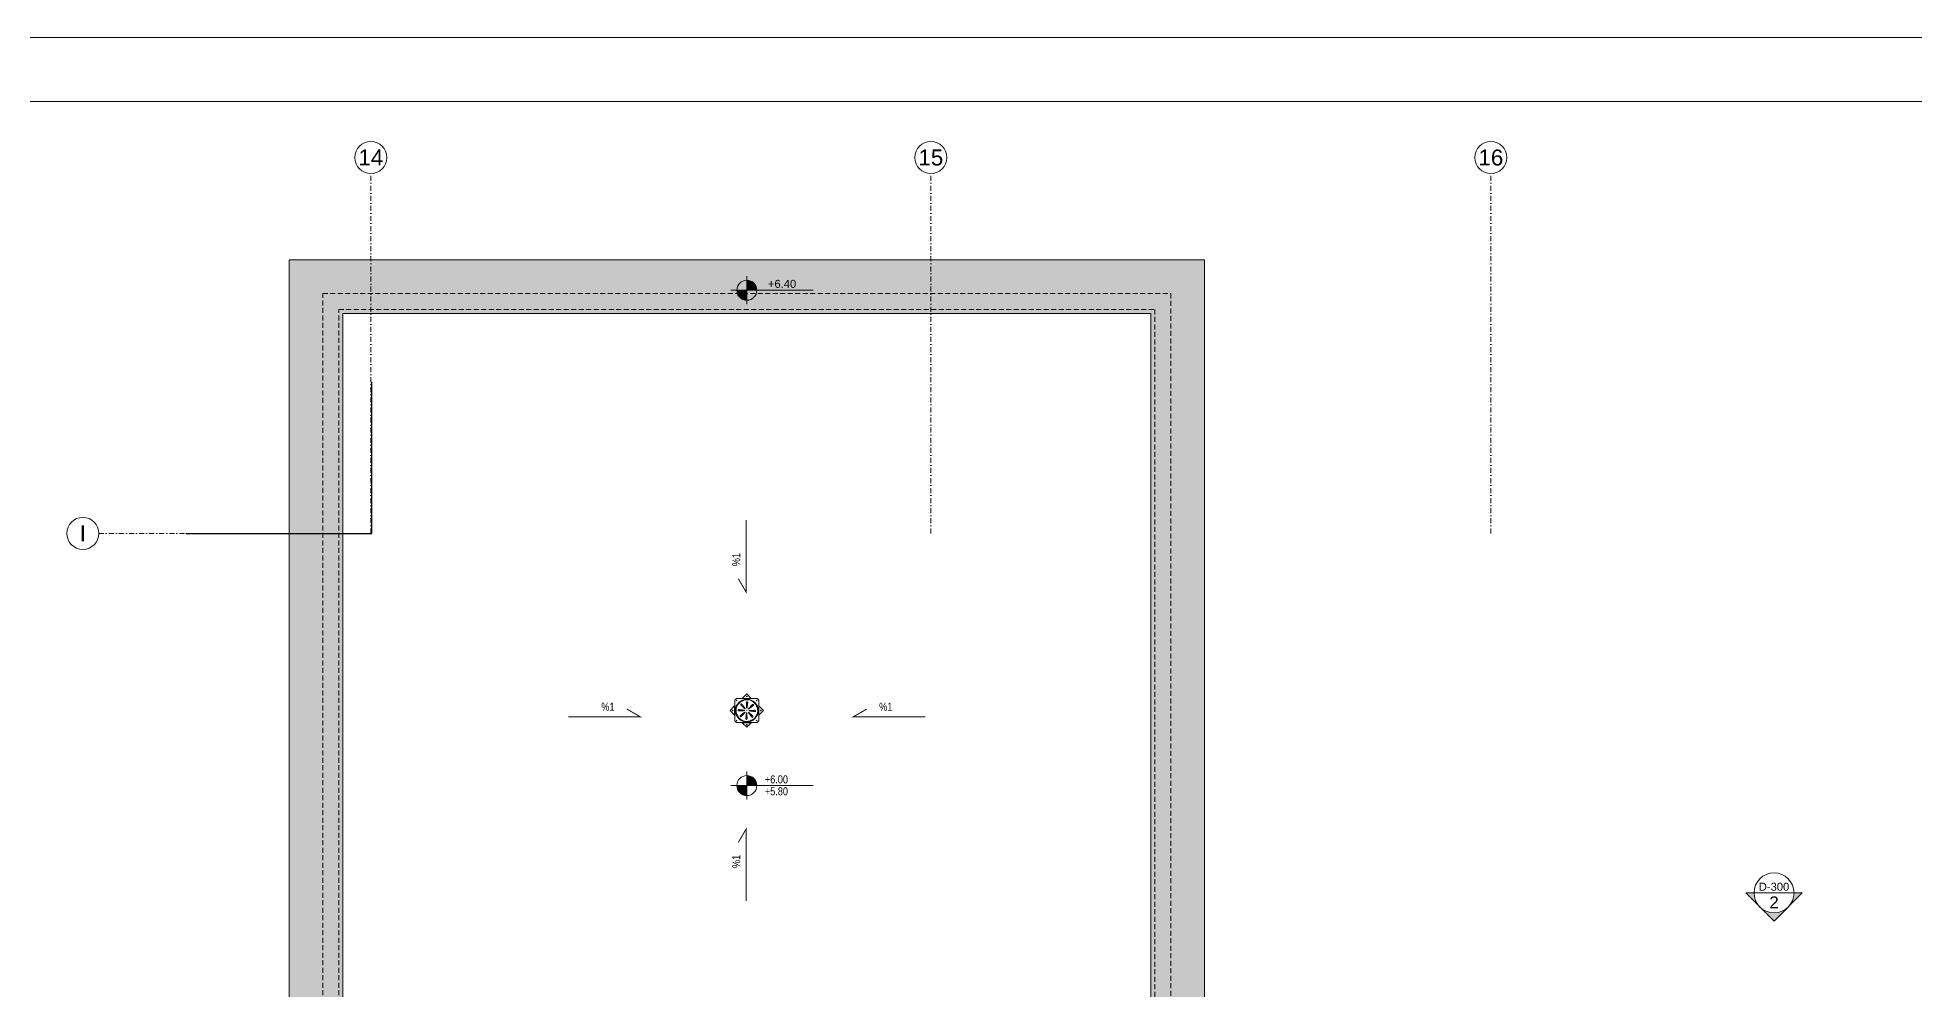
# Model space of a CAD drawing. Extents: x -2598 to 23780, y 0 to 8114.
# Drawn here: x 12696 to 15042, y 3015 to 4205 of the extents above; entities that cross this region are included whole.
import ezdxf
from ezdxf.enums import TextEntityAlignment as Align

# ---------------------------------------------------------------- set-up
doc = ezdxf.new("R2010")
doc.units = 0
doc.header["$LTSCALE"] = 25
doc.header["$MEASUREMENT"] = 0
for name, pattern in [('DASHDOT2', [0.5, 0.25, -0.125, 0, -0.125]), ('DOT2', [0.125, 0, -0.125]), ('HIDDEN', [0.375, 0.25, -0.125])]:
    doc.linetypes.add(name, pattern=pattern)
doc.layers.get('0').update_dxf_attribs({"color": 9, "lineweight": 9})
for name, color, linetype, lineweight in [('06D', 9, 'Continuous', 9), ('20', 9, 'DOT2', 9), ('21', 9, 'Continuous', 9), ('24', 9, 'DASHDOT2', 9), ('40A', 9, 'Continuous', 9), ('E-KABLO', 7, 'Continuous', 30), ('GEB-BEZUG', 9, 'Continuous', 25)]:
    doc.layers.add(name, color=color, linetype=linetype, lineweight=lineweight)
doc.styles.add('Arial', font='arial.ttf', dxfattribs={"height": 2.5})
doc.styles.add('MuuM_TEXT-ITALIC', font='ARIALNI.TTF')
doc.styles.add('MuuM_TEXT-STANDART', font='ARIALN.TTF')

# ---------------------------------------------------------------- blocks, each defined once
blk = doc.blocks.new('Einfügepunkt')
at = {"layer": 'GEB-BEZUG'}
for p, q in [((-1, -1), (1, 1)), ((-1, 1), (1, -1))]:
    blk.add_line(p, q, dxfattribs=at)
blk = doc.blocks.new('p-suzgec')
at = {"ltscale": 25}
for p, q in [((-21.1, 0), (-15.5, 5.7)), ((-15.5, -5.7), (-21.1, 0)), ((-15.5, 5.7), (-15.2, 5.9)), ((-15.5, -5.7), (-15.5, 5.7)), ((-13.2, 15), (-15.2, 13)), ((-15.2, 13), (-15.2, -13)), ((12.8, 15), (-13.2, 15)), ((-10.5, 1.2), (-3.4, 0.3)), ((-6.1, 15), (-5.9, 15.2)), ((-5.9, 12.3), (-6, 12.5)), ((-5.9, 15.2), (-0.2, 20.9)), ((-5.9, 15.2), (5.4, 15.2)), ((-5.8, 12), (-5.9, 12.3)), ((-5.1, 12.9), (-5, 12.7)), ((-5, 12.7), (-4.8, 12.4)), ((-3.3, 0.2), (-3.4, 0.3)), ((-0.2, 0), (-0.5, 0)), ((-0.2, 20.9), (5.4, 15.2)), ((-0.2, 0), (-0.2, 0.2)), ((-0.2, 0), (0, 0)), ((-0.2, 0), (-0.2, -0.2)), ((0.9, 10.2), (0, 3.1)), ((0, 3), (0, 3.1)), ((5.4, 15.2), (5.6, 15)), ((12.1, 5.6), (12.3, 5.7)), ((12.6, 4.8), (12.5, 4.7)), ((14.8, 13), (12.8, 15)), ((14.8, -13), (14.8, 13)), ((14.8, 5.9), (15, 5.7)), ((15, 5.7), (15, -5.7)), ((15, 5.7), (20.6, 0)), ((20.6, 0), (15, -5.7)), ((-15.2, -5.9), (-15.5, -5.7)), ((-15.2, -13), (-13.2, -15)), ((-13.2, -15), (12.8, -15)), ((-13.1, -4.8), (-13, -4.7)), ((-13, -4.7), (-12.6, -4.6)), ((-12.6, -5.6), (-12.8, -5.7)), ((-12.2, -5.5), (-12.6, -5.6)), ((-5.9, -15.2), (-6.1, -15)), ((5.4, -15.2), (-5.9, -15.2)), ((-0.2, -20.9), (-5.9, -15.2)), ((-1.4, -10.2), (-0.5, -3.1)), ((-0.5, -3), (-0.5, -3.1)), ((5.4, -15.2), (-0.2, -20.9)), ((2.8, -0.2), (2.9, -0.3)), ((10, -1.2), (2.9, -0.3)), ((4.5, -12.7), (4.3, -12.4)), ((4.6, -12.9), (4.5, -12.7)), ((5.3, -12), (5.4, -12.3)), ((5.4, -12.3), (5.5, -12.5)), ((5.6, -15), (5.4, -15.2)), ((12.8, -15), (14.8, -13)), ((15, -5.7), (14.8, -5.9))]:
    blk.add_line(p, q, dxfattribs=at)
for centre, radius in [((-17.9, 0), 0.4), ((-17.9, 0), 0.358), ((-0.2, 0), 14.3), ((-12.8, 12.5), 0.3), ((-0.2, 17.7), 0.4), ((-0.2, 17.7), 0.358), ((12.2, 12.5), 0.3), ((17.4, 0), 0.4), ((17.4, 0), 0.358), ((-12.8, -12.5), 0.3), ((-0.2, -17.7), 0.4), ((-0.2, -17.7), 0.358), ((12.2, -12.5), 0.3)]:
    blk.add_circle(centre, radius, dxfattribs=at)
for radius, start, end in [(13.5, 114.6147, 200.3853), (13.8, 110.4176, 114.5824), (13.7, 110.4084, 114.5916), (13.3, 110.3378, 114.6622), (13.2, 110.3292, 114.6708), (13.5, 24.6147, 110.3853), (13.6, 294.6147, 20.3853), (13.2, 20.3292, 24.6708), (13.3, 20.3378, 24.6622), (13.7, 20.4084, 24.5916), (13.8, 20.4176, 24.5824), (13.7, 200.4084, 204.5916), (13.8, 200.4176, 204.5824), (13.3, 200.3378, 204.6622), (13.2, 200.3292, 204.6708), (13.5, 204.6147, 290.3853), (13.2, 290.3292, 294.6708), (13.3, 290.3378, 294.6622), (13.7, 290.4084, 294.5916), (13.8, 290.4176, 294.5824)]:
    blk.add_arc((-0.2, 0), radius, start, end, dxfattribs=at)
for points, knots in [([(-10.5, -0.3), (-10.6, -0.3), (-10.7, -0.3), (-10.9, -0.2), (-11, -0.2), (-11.1, 0), (-11.2, 0.1), (-11.2, 0.3), (-11.2, 0.4), (-11.2, 0.6), (-11.2, 0.7), (-11.1, 0.9), (-11.1, 1), (-10.9, 1.1), (-10.8, 1.1), (-10.6, 1.2), (-10.5, 1.2), (-10.4, 1.2)], [2.169268, 2.169268, 2.169268, 2.169268, 2.468107, 2.468107, 2.768207, 2.768207, 3.065525, 3.065525, 3.362844, 3.362844, 3.660162, 3.660162, 3.95748, 3.95748, 4.257581, 4.257581, 4.55635, 4.55635, 4.55635, 4.55635]), ([(-7.7, 7), (-7.8, 7.1), (-7.8, 7.2), (-7.9, 7.4), (-7.9, 7.5), (-7.9, 7.7), (-7.9, 7.8), (-7.8, 8), (-7.8, 8), (-7.6, 8.2), (-7.5, 8.2), (-7.3, 8.3), (-7.2, 8.3), (-7, 8.3), (-6.9, 8.3), (-6.7, 8.2), (-6.6, 8.1), (-6.6, 8)], [2.169268, 2.169268, 2.169268, 2.169268, 2.468107, 2.468107, 2.768207, 2.768207, 3.065525, 3.065525, 3.362844, 3.362844, 3.660162, 3.660162, 3.95748, 3.95748, 4.257581, 4.257581, 4.55635, 4.55635, 4.55635, 4.55635]), ([(-3.5, 0.4), (-3.5, 0.4), (-3.5, 0.4), (-3.5, 0.4), (-3.4, 0.4), (-3.4, 0.4), (-3.4, 0.3), (-3.3, 0.3), (-3.3, 0.3), (-3.3, 0.3), (-3.3, 0.2), (-3.2, 0.2), (-3.2, 0.1), (-3.3, 0.1), (-3.3, 0), (-3.3, 0), (-3.3, -0.1), (-3.4, -0.1), (-3.4, -0.1), (-3.5, -0.1), (-3.5, -0.1), (-3.5, -0.1), (-3.5, -0.1)], [-0.0013985, -0.0013985, -0.0013985, -0.0013985, 0, 0, 0, 0.0909291, 0.0909291, 0.1818582, 0.1818582, 0.2711248, 0.2711248, 0.3603915, 0.3603915, 0.4496581, 0.4496581, 0.5389247, 0.5389247, 0.6298538, 0.6298538, 0.7207829, 0.7207829, 0.7401198, 0.7401198, 0.7401198, 0.7401198]), ([(-2.2, 2.6), (-2.2, 2.6), (-2.2, 2.6), (-2.2, 2.6), (-2.2, 2.5), (-2.2, 2.5), (-2.2, 2.4), (-2.2, 2.4), (-2.2, 2.3), (-2.2, 2.3), (-2.2, 2.3), (-2.3, 2.2), (-2.3, 2.2), (-2.3, 2.2), (-2.4, 2.2), (-2.4, 2.1), (-2.5, 2.1), (-2.5, 2.2), (-2.6, 2.2), (-2.6, 2.2), (-2.6, 2.2), (-2.6, 2.2), (-2.6, 2.2)], [-0.0013985, -0.0013985, -0.0013985, -0.0013985, 0, 0, 0, 0.0909291, 0.0909291, 0.1818582, 0.1818582, 0.2711248, 0.2711248, 0.3603915, 0.3603915, 0.4496581, 0.4496581, 0.5389247, 0.5389247, 0.6298538, 0.6298538, 0.7207829, 0.7207829, 0.7401198, 0.7401198, 0.7401198, 0.7401198]), ([(-0.6, 10.2), (-0.6, 10.3), (-0.5, 10.4), (-0.5, 10.6), (-0.4, 10.7), (-0.3, 10.8), (-0.2, 10.9), (0, 11), (0.1, 11), (0.3, 11), (0.4, 11), (0.6, 10.9), (0.7, 10.8), (0.8, 10.7), (0.9, 10.6), (0.9, 10.4), (1, 10.3), (0.9, 10.2)], [2.169268, 2.169268, 2.169268, 2.169268, 2.468107, 2.468107, 2.768207, 2.768207, 3.065525, 3.065525, 3.362844, 3.362844, 3.660162, 3.660162, 3.95748, 3.95748, 4.257581, 4.257581, 4.55635, 4.55635, 4.55635, 4.55635]), ([(0.1, 3.2), (0.1, 3.2), (0.1, 3.2), (0.1, 3.2), (0.1, 3.2), (0.1, 3.2), (0.1, 3.1), (0.1, 3.1), (0, 3), (0, 3), (-0.1, 3), (-0.1, 3), (-0.2, 3), (-0.2, 3), (-0.2, 3), (-0.3, 3), (-0.3, 3.1), (-0.3, 3.1), (-0.4, 3.2), (-0.4, 3.2), (-0.4, 3.2), (-0.4, 3.3), (-0.4, 3.3)], [-0.0013985, -0.0013985, -0.0013985, -0.0013985, 0, 0, 0, 0.0909291, 0.0909291, 0.1818582, 0.1818582, 0.2711248, 0.2711248, 0.3603915, 0.3603915, 0.4496581, 0.4496581, 0.5389247, 0.5389247, 0.6298538, 0.6298538, 0.7207829, 0.7207829, 0.7401198, 0.7401198, 0.7401198, 0.7401198]), ([(2.3, 2), (2.3, 2), (2.3, 2), (2.3, 2), (2.3, 2), (2.2, 2), (2.2, 1.9), (2.2, 1.9), (2.1, 1.9), (2.1, 2), (2, 2), (2, 2), (1.9, 2), (1.9, 2.1), (1.9, 2.1), (1.9, 2.2), (1.9, 2.2), (1.9, 2.3), (1.9, 2.3), (1.9, 2.3), (2, 2.4), (2, 2.4), (2, 2.4)], [-0.0013985, -0.0013985, -0.0013985, -0.0013985, 0, 0, 0, 0.0909291, 0.0909291, 0.1818582, 0.1818582, 0.2711248, 0.2711248, 0.3603915, 0.3603915, 0.4496581, 0.4496581, 0.5389247, 0.5389247, 0.6298538, 0.6298538, 0.7207829, 0.7207829, 0.7401198, 0.7401198, 0.7401198, 0.7401198]), ([(3, -0.4), (3, -0.4), (3, -0.4), (3, -0.4), (2.9, -0.4), (2.9, -0.4), (2.9, -0.3), (2.8, -0.3), (2.8, -0.3), (2.8, -0.3), (2.8, -0.2), (2.7, -0.2), (2.7, -0.1), (2.8, -0.1), (2.8, 0), (2.8, 0), (2.8, 0.1), (2.9, 0.1), (2.9, 0.1), (3, 0.1), (3, 0.1), (3, 0.1), (3, 0.1)], [-0.0013985, -0.0013985, -0.0013985, -0.0013985, 0, 0, 0, 0.0909291, 0.0909291, 0.1818582, 0.1818582, 0.2711248, 0.2711248, 0.3603915, 0.3603915, 0.4496581, 0.4496581, 0.5389247, 0.5389247, 0.6298538, 0.6298538, 0.7207829, 0.7207829, 0.7401198, 0.7401198, 0.7401198, 0.7401198]), ([(6.8, 7.4), (6.8, 7.5), (6.9, 7.6), (7.1, 7.7), (7.2, 7.7), (7.4, 7.7), (7.5, 7.7), (7.7, 7.6), (7.8, 7.5), (7.9, 7.4), (8, 7.3), (8.1, 7.1), (8.1, 7), (8, 6.8), (8, 6.7), (7.9, 6.5), (7.8, 6.4), (7.8, 6.3)], [2.169268, 2.169268, 2.169268, 2.169268, 2.468107, 2.468107, 2.768207, 2.768207, 3.065525, 3.065525, 3.362844, 3.362844, 3.660162, 3.660162, 3.95748, 3.95748, 4.257581, 4.257581, 4.55635, 4.55635, 4.55635, 4.55635]), ([(10, 0.3), (10.1, 0.3), (10.2, 0.3), (10.4, 0.2), (10.5, 0.2), (10.6, 0), (10.7, -0.1), (10.7, -0.3), (10.7, -0.4), (10.7, -0.6), (10.7, -0.7), (10.6, -0.9), (10.6, -1), (10.4, -1.1), (10.3, -1.1), (10.1, -1.2), (10, -1.2), (9.9, -1.2)], [2.169268, 2.169268, 2.169268, 2.169268, 2.468107, 2.468107, 2.768207, 2.768207, 3.065525, 3.065525, 3.362844, 3.362844, 3.660162, 3.660162, 3.95748, 3.95748, 4.257581, 4.257581, 4.55635, 4.55635, 4.55635, 4.55635]), ([(-7.3, -7.4), (-7.3, -7.5), (-7.4, -7.6), (-7.6, -7.7), (-7.7, -7.7), (-7.9, -7.7), (-8, -7.7), (-8.2, -7.6), (-8.3, -7.5), (-8.4, -7.4), (-8.5, -7.3), (-8.6, -7.1), (-8.6, -7), (-8.5, -6.8), (-8.5, -6.7), (-8.4, -6.5), (-8.3, -6.4), (-8.3, -6.3)], [2.169268, 2.169268, 2.169268, 2.169268, 2.468107, 2.468107, 2.768207, 2.768207, 3.065525, 3.065525, 3.362844, 3.362844, 3.660162, 3.660162, 3.95748, 3.95748, 4.257581, 4.257581, 4.55635, 4.55635, 4.55635, 4.55635]), ([(-2.8, -2), (-2.8, -2), (-2.8, -2), (-2.8, -2), (-2.8, -2), (-2.7, -2), (-2.7, -1.9), (-2.7, -1.9), (-2.6, -1.9), (-2.6, -2), (-2.5, -2), (-2.5, -2), (-2.4, -2), (-2.4, -2.1), (-2.4, -2.1), (-2.4, -2.2), (-2.4, -2.2), (-2.4, -2.3), (-2.4, -2.3), (-2.4, -2.3), (-2.5, -2.4), (-2.5, -2.4), (-2.5, -2.4)], [-0.0013985, -0.0013985, -0.0013985, -0.0013985, 0, 0, 0, 0.0909291, 0.0909291, 0.1818582, 0.1818582, 0.2711248, 0.2711248, 0.3603915, 0.3603915, 0.4496581, 0.4496581, 0.5389247, 0.5389247, 0.6298538, 0.6298538, 0.7207829, 0.7207829, 0.7401198, 0.7401198, 0.7401198, 0.7401198]), ([(0.1, -10.2), (0.1, -10.3), (0, -10.4), (0, -10.6), (-0.1, -10.7), (-0.2, -10.8), (-0.3, -10.9), (-0.5, -11), (-0.6, -11), (-0.8, -11), (-0.9, -11), (-1.1, -10.9), (-1.2, -10.8), (-1.3, -10.7), (-1.4, -10.6), (-1.4, -10.4), (-1.5, -10.3), (-1.4, -10.2)], [2.169268, 2.169268, 2.169268, 2.169268, 2.468107, 2.468107, 2.768207, 2.768207, 3.065525, 3.065525, 3.362844, 3.362844, 3.660162, 3.660162, 3.95748, 3.95748, 4.257581, 4.257581, 4.55635, 4.55635, 4.55635, 4.55635]), ([(-0.6, -3.2), (-0.6, -3.2), (-0.6, -3.2), (-0.6, -3.2), (-0.6, -3.2), (-0.6, -3.2), (-0.6, -3.1), (-0.6, -3.1), (-0.5, -3), (-0.5, -3), (-0.4, -3), (-0.4, -3), (-0.4, -3), (-0.3, -3), (-0.3, -3), (-0.2, -3), (-0.2, -3.1), (-0.2, -3.1), (-0.2, -3.2), (-0.1, -3.2), (-0.1, -3.2), (-0.1, -3.3), (-0.1, -3.3)], [-0.0013985, -0.0013985, -0.0013985, -0.0013985, 0, 0, 0, 0.0909291, 0.0909291, 0.1818582, 0.1818582, 0.2711248, 0.2711248, 0.3603915, 0.3603915, 0.4496581, 0.4496581, 0.5389247, 0.5389247, 0.6298538, 0.6298538, 0.7207829, 0.7207829, 0.7401198, 0.7401198, 0.7401198, 0.7401198]), ([(1.7, -2.6), (1.7, -2.6), (1.7, -2.6), (1.7, -2.6), (1.7, -2.5), (1.7, -2.5), (1.7, -2.4), (1.7, -2.4), (1.7, -2.3), (1.7, -2.3), (1.7, -2.3), (1.8, -2.2), (1.8, -2.2), (1.8, -2.2), (1.9, -2.2), (1.9, -2.1), (2, -2.1), (2, -2.2), (2.1, -2.2), (2.1, -2.2), (2.1, -2.2), (2.1, -2.2), (2.1, -2.2)], [-0.0013985, -0.0013985, -0.0013985, -0.0013985, 0, 0, 0, 0.0909291, 0.0909291, 0.1818582, 0.1818582, 0.2711248, 0.2711248, 0.3603915, 0.3603915, 0.4496581, 0.4496581, 0.5389247, 0.5389247, 0.6298538, 0.6298538, 0.7207829, 0.7207829, 0.7401198, 0.7401198, 0.7401198, 0.7401198]), ([(7.2, -7), (7.3, -7.1), (7.3, -7.2), (7.4, -7.4), (7.4, -7.5), (7.4, -7.7), (7.4, -7.8), (7.3, -8), (7.3, -8), (7.1, -8.2), (7, -8.2), (6.8, -8.3), (6.7, -8.3), (6.5, -8.3), (6.4, -8.3), (6.2, -8.2), (6.1, -8.1), (6.1, -8)], [2.169268, 2.169268, 2.169268, 2.169268, 2.468107, 2.468107, 2.768207, 2.768207, 3.065525, 3.065525, 3.362844, 3.362844, 3.660162, 3.660162, 3.95748, 3.95748, 4.257581, 4.257581, 4.55635, 4.55635, 4.55635, 4.55635])]:
    blk.add_open_spline(points, degree=3, knots=knots, dxfattribs=at)
for points, weights in [([(-10.4, 1.2), (-5.1, 0.6), (-3.5, 0.4)], [1.04357122072, 1.19470433147, 1]), ([(-2.6, 2.2), (-3.9, 3.4), (-7.7, 7)], [1, 1.19289012244, 1.04336959178]), ([(-6.6, 8), (-3.3, 3.9), (-2.2, 2.6)], [1.04357122128, 1.19470433435, 1]), ([(-0.4, 3.3), (-0.4, 4.9), (-0.6, 10.2)], [1, 1.1928901223, 1.04336959175]), ([(0.9, 10.2), (0.3, 4.9), (0.1, 3.2)], [1.04357122043, 1.19470432993, 1]), ([(2, 2.4), (3.1, 3.6), (6.8, 7.4)], [1, 1.19289012017, 1.04336959134]), ([(7.8, 6.3), (3.6, 3), (2.3, 2)], [1.04357122006, 1.19470432802, 1]), ([(11.7, 5.5), (11.9, 5.6), (12.1, 5.6)], [1.02554744525, 1.0127799804, 1]), ([(12.5, 4.7), (12.3, 4.7), (12.1, 4.6)], [1, 1.0127799804, 1.02554744526]), ([(-3.5, -0.1), (-5.2, -0.2), (-10.5, -0.3)], [1, 1.19289012449, 1.04336959218]), ([(-8.3, -6.3), (-4.1, -3), (-2.8, -2)], [1.04357122094, 1.1947043326, 1]), ([(-2.5, -2.4), (-3.6, -3.6), (-7.3, -7.4)], [1, 1.19289012327, 1.04336959194]), ([(-1.4, -10.2), (-0.8, -4.9), (-0.6, -3.2)], [1.04357122103, 1.19470433305, 1]), ([(-0.1, -3.3), (-0.1, -4.9), (0.1, -10.2)], [1, 1.19289011339, 1.04336959002]), ([(6.1, -8), (2.8, -3.9), (1.7, -2.6)], [1.04357121982, 1.19470432681, 1]), ([(2.1, -2.2), (3.4, -3.4), (7.2, -7)], [1, 1.19289011781, 1.04336959088])]:
    blk.add_rational_spline(points, weights, degree=2, dxfattribs=at)
for points, weights, knots in [([(3, 0.1), (3.5, 0.1), (6, 0.2), (10, 0.3)], [4.14064799907, 3.56700040162, 2.15953650571, 1.32480586323], [27.48414514, 27.48414514, 27.48414514, 27.50397367, 27.53272487, 27.53272487, 27.53272487]), ([(9.9, -1.2), (7.9, -1), (4.7, -0.6), (3.3, -0.4), (3, -0.4)], [1.32476723726, 1.64485472039, 2.71311941379, 3.81141839734, 4.16242382948], [0.00590224, 0.00590224, 0.00590224, 0.01753913, 0.04477222, 0.05758123, 0.05758123, 0.05758123])]:
    blk.add_rational_spline(points, weights, degree=2, knots=knots, dxfattribs=at)
at = {"ltscale": 25, "xscale": 0.1, "yscale": 0.1, "zscale": 0.1}
blk.add_blockref('Einfügepunkt', (-0.2, 0), dxfattribs=at)
blk = doc.blocks.new('0_elevationtarget-p-bk')
h = blk.add_hatch(color=254)
h.paths.add_polyline_path([(2.5, 0, 0.414214), (0, 2.5), (0, 0)])
h.paths.add_polyline_path([(0, 0), (-2.5, 0, 0.414214), (0, -2.5)])
blk.add_line((0, -3.5), (0, 3.5))
blk.add_lwpolyline([(16.6, 0), (-4, 0)])
blk.add_circle((0, 0), 2.5)
at = {"style": 'Arial'}
blk.add_attdef('BITMISKOT', text='', height=2, dxfattribs=at).set_placement((4.5, 0), align=Align.BOTTOM_LEFT)
at = {"style": 'MuuM_TEXT-ITALIC'}
blk.add_attdef('FINISHINGFLOORLEVEL', text='', height=2, dxfattribs=at).set_placement((4.5, -0.59), align=Align.TOP_LEFT)
blk = doc.blocks.new('0_elevationtarget-p')
h = blk.add_hatch(color=256)
h.paths.add_polyline_path([(2.5, 0, 0.414214), (0, 2.5), (0, 0)])
h.paths.add_polyline_path([(0, 0), (-2.5, 0, 0.414214), (0, -2.5)])
blk.add_line((0, -3.5), (0, 3.5))
blk.add_lwpolyline([(16.6, 0), (-4, 0)])
blk.add_circle((0, 0), 2.5)
at = {"style": 'Arial'}
blk.add_attdef('BITMISKOT', text='', height=2, dxfattribs=at).set_placement((4.5, 0), align=Align.BOTTOM_LEFT)
blk.add_attdef('KABAKOT', text='', height=2, dxfattribs=at).set_placement((4.5, -0.59), align=Align.TOP_LEFT)
blk = doc.blocks.new('0_exteriorelevation1')
h = blk.add_hatch(color=256)
h.dxf.hatch_style = 1
h.paths.add_polyline_path([(0, 7.07), (-3.54, 3.54, -0.414214), (3.54, 3.54)])
h = blk.add_hatch(color=256)
edge = h.paths.add_edge_path()
edge.add_arc((0, 0), 5, 135, 180)
edge.add_line((-5, 0), (-7.07, 0))
edge.add_line((-7.07, 0), (-3.54, 3.54))
edge = h.paths.add_edge_path()
edge.add_line((5, 0), (7.07, 0))
edge.add_line((7.07, 0), (3.54, 3.54))
edge.add_arc((0, 0), 5, 0, 45, ccw=False)
blk.add_lwpolyline([(7.07, 0), (0, 7.07), (-7.07, 0), (7.07, 0)])
blk.add_lwpolyline([(7.07, 0), (0, 7.07), (-7.07, 0), (7.07, 0)])
blk.add_circle((0, 0), 5)
at = {"style": 'Arial'}
blk.add_attdef('KESITADI', text='', height=3, dxfattribs=at).set_placement((0, 0), align=Align.BOTTOM_CENTER)
blk.add_attdef('PAFTAADI', text='', height=2, dxfattribs=at).set_placement((0, -0.5), align=Align.TOP_CENTER)
blk = doc.blocks.new('0_aks')
at = {"linetype": 'Continuous'}
blk.add_circle((0, 0), 2, dxfattribs=at)
at = {"style": 'Arial'}
blk.add_attdef('AKS', text='', height=2, dxfattribs=at).set_placement((0, 0), align=Align.MIDDLE_CENTER)
blk = doc.blocks.new('P-AKS_AUDI')
at = {"layer": '24'}
for points in [[(-3500, 800), (-3500, 1250)], [(-2800, 800), (-2800, 1250)], [(-2100, 800), (-2100, 1250)], [(-3840, 800), (-3500, 800)]]:
    blk.add_lwpolyline(points, dxfattribs=at)
at = {"layer": '24', "xscale": 10, "yscale": 10, "zscale": 10}
for p, values in [((-3500, 1270), {'AKS': '14'}), ((-2800, 1270), {'AKS': '15'}), ((-2100, 1270), {'AKS': '16'}), ((-3860, 800), {'AKS': 'I'})]:
    blk.add_blockref('0_aks', p, dxfattribs=at).add_auto_attribs(values)
blk = doc.blocks.new('p-2. kat planı')
at = {"layer": '24'}
blk.add_blockref('P-AKS_AUDI', (16612.5, 2785), dxfattribs=at)

msp = doc.modelspace()

# ---------------------------------------------------------------- hatches: boundary and pattern name
h = msp.add_hatch(color=253)
h.dxf.hatch_style = 1
h.paths.add_polyline_path([(13077.5, 2865), (13010.5, 2865), (13010.5, 3927), (14154.5, 3927), (14154.5, 2865), (14087.5, 2865), (14087.5, 3860), (13077.5, 3860)])

# ---------------------------------------------------------------- linework, layer by layer
at = {"layer": '06D'}
for points in [[(13012.5, 2865), (13010.5, 2865), (13010.5, 3927), (14154.5, 3927), (14154.5, 2867)], [(13077.5, 2867), (13077.5, 3860), (14087.5, 3860), (14087.5, 2867)]]:
    msp.add_lwpolyline(points, dxfattribs=at)
at = {"layer": '20', "linetype": 'HIDDEN'}
for points in [[(13052.5, 2867), (13052.5, 3270), (13052.5, 3885), (14112.5, 3885), (14112.5, 2867)], [(13072.5, 2867), (13072.5, 3270), (13072.5, 3865), (14092.5, 3865), (14092.5, 2867)]]:
    msp.add_lwpolyline(points, dxfattribs=at)
at = {"layer": '21', "const_width": 1.2}
for points in [[(13581.6, 3601.7), (13581.6, 3511.7), (13571.9, 3528.4)], [(13359.3, 3355.7), (13449.3, 3355.7), (13432.5, 3365.4)], [(13805.7, 3355.7), (13715.7, 3355.7), (13732.5, 3365.4)], [(13581.6, 3125.3), (13581.6, 3215.3), (13571.9, 3198.6)]]:
    msp.add_lwpolyline(points, dxfattribs=at)
at = {"layer": '40A'}
for points in [[(17835, 4205), (11890, 4205), (11890, 0), (17835, 0)], [(17295.1, 80), (11970, 80), (11970, 4125), (17295.1, 4125)]]:
    msp.add_lwpolyline(points, close=True, dxfattribs=at)
at = {"layer": 'E-KABLO', "color": 6}
for p, q in [((13113.7, 3585), (13113.7, 3774.6)), ((12881.2, 3585), (13113.7, 3585))]:
    msp.add_line(p, q, dxfattribs=at)

# ---------------------------------------------------------------- block references
msp.add_blockref('p-2. kat planı', (0, 0))
at = {"layer": '06D'}
msp.add_blockref('p-suzgec', (13582.7, 3363.5), dxfattribs=at)
at = {"layer": '21'}
ref = msp.add_blockref('0_elevationtarget-p-bk', (13582.5, 3889), dxfattribs=dict(at, xscale=5, yscale=5, zscale=5))
ref.add_attrib('BITMISKOT', ' +6.40', dxfattribs={"layer": '0', "height": 10, "style": 'Arial'}).set_placement((13605, 3889), align=Align.BOTTOM_LEFT)
ref = msp.add_blockref('0_elevationtarget-p', (13582.5, 3269.7), dxfattribs=dict(at, xscale=5, yscale=5, zscale=0.5))
ref.add_attrib('BITMISKOT', '+6.00', dxfattribs={"layer": '0', "height": 10, "style": 'MuuM_TEXT-STANDART'}).set_placement((13605, 3269.4), align=Align.BOTTOM_LEFT)
ref.add_attrib('KABAKOT', '+5.80', dxfattribs={"layer": '0', "height": 10, "style": 'MuuM_TEXT-STANDART'}).set_placement((13605, 3254.6), align=Align.BOTTOM_LEFT)
ref = msp.add_blockref('0_exteriorelevation1', (14866.5, 3135.5), dxfattribs=dict(at, xscale=-5, yscale=5, zscale=5, rotation=180))
ref.add_attrib('KESITADI', '2', dxfattribs={"layer": '0', "height": 15, "style": 'Arial'}).set_placement((14866.5, 3111.6), align=Align.BOTTOM_CENTER)
ref.add_attrib('PAFTAADI', 'D-300', dxfattribs={"layer": '0', "height": 10, "style": 'Arial'}).set_placement((14866.5, 3148.2), align=Align.TOP_CENTER)

# ---------------------------------------------------------------- texts
at = {"layer": '21', "char_height": 10, "width": 119.832, "rotation": 90, "style": 'MuuM_TEXT-STANDART'}
for insert, attachment_point in [((13564.2, 3543.9), 1), ((13564.2, 3183.1), 3)]:
    msp.add_mtext('%1', dxfattribs=dict(at, insert=insert, attachment_point=attachment_point))
at = {"layer": '21', "char_height": 10, "width": 119.832, "style": 'MuuM_TEXT-STANDART'}
for insert, attachment_point in [((13417.1, 3373.2), 3), ((13747.9, 3373.2), 1)]:
    msp.add_mtext('%1', dxfattribs=dict(at, insert=insert, attachment_point=attachment_point))

doc.saveas('drawing.dxf')
